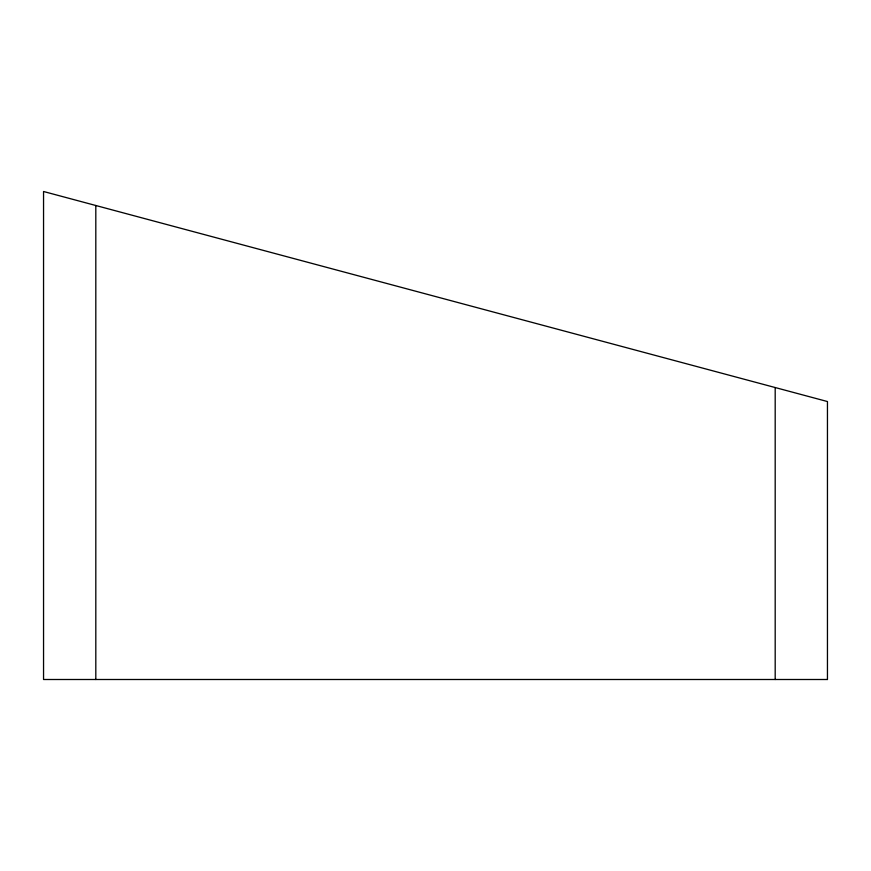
<?xml version="1.0" encoding="UTF-8"?>
<svg xmlns="http://www.w3.org/2000/svg" width="871" height="871" viewBox="0 0 871 871"><rect width="100%" height="100%" fill="white"/><g stroke="black" fill="none" stroke-linecap="round" stroke-linejoin="round"><path stroke-width="1.31" d="M775.19 387.541L775.19 679.5M95.81 205.502L95.81 679.5M827.45 679.5L43.55 679.5L43.55 191.5L827.45 401.542L827.45 679.5"/></g></svg>
